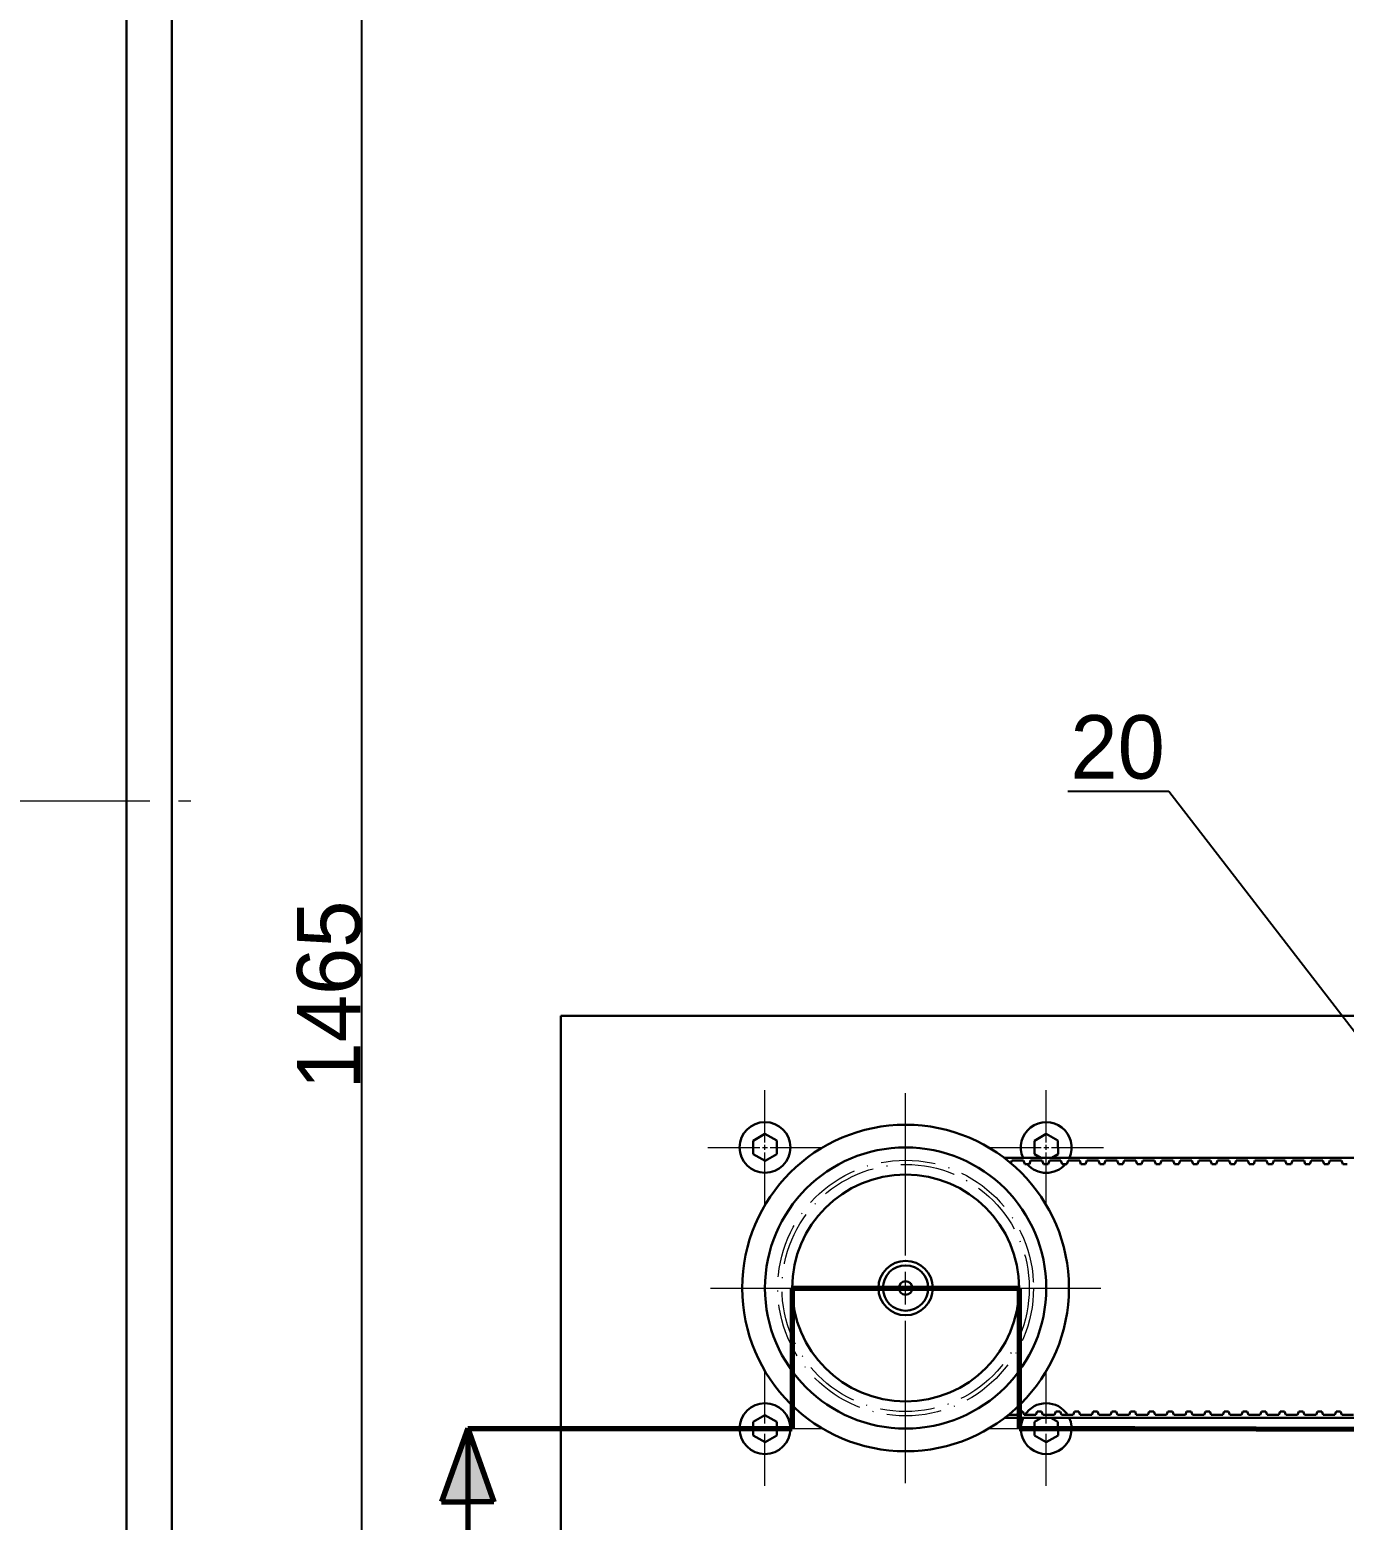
# Model space of a CAD drawing. Header units: millimetres. Extents: x 587 to 10361, y -8386 to 1488.
# Drawn here: x 7640.3 to 7785.2, y -6295.2 to -6130.9 of the extents above; entities that cross this region are included whole.
import ezdxf
from ezdxf import colors
from ezdxf.entities.mleader import LeaderData, LeaderLine
from ezdxf.math import Vec2, Vec3

# ---------------------------------------------------------------- set-up
doc = ezdxf.new("R2010")
doc.units = ezdxf.units.MM
doc.linetypes.add('ACAD_ISO10W100', pattern=[18, 12, -3, 0, -3])
doc.linetypes.add('CENTER2', pattern=[28.575, 19.05, -3.175, 3.175, -3.175])
for name, color, linetype, lineweight in [('Bgruba', 130, 'Continuous', 70), ('Gruba', 7, 'Continuous', 30), ('Symetria', 210, 'ACAD_ISO10W100', 0), ('Wymiar', 3, 'Continuous', 20)]:
    doc.layers.add(name, color=color, linetype=linetype, lineweight=lineweight)
doc.dimstyles.get("Standard").update_dxf_attribs({"dimtxt": 2, "dimasz": 1, "dimexe": 0.18, "dimexo": 0.0625, "dimgap": 0.09, "dimtad": 1, "dimzin": 0, "dimdsep": 46, "dimtxsty": 'Standard', "dimcen": 1, "dimadec": 0, "dimazin": 0, "dimtfac": 1, "dimtofl": 0, "dimtmove": 0, "dimatfit": 3, "dimfxl": 1, "dimtolj": 1, "dimtzin": 0, "dimarcsym": 0})

# ---------------------------------------------------------------- blocks, each defined once
blk = doc.blocks.new('*U405')
at = {"layer": 'Symetria', "color": 0, "linetype": 'CENTER2', "transparency": 16777216}
blk.add_line((-61.11, 0), (305.38, 0), dxfattribs=at)
blk = doc.blocks.new('*U531')
at = {"layer": 'Symetria', "color": 0, "linetype": 'CENTER2', "transparency": 16777216}
for p, q in [((0, 0.56), (0, 6.3)), ((-6.3, 0), (-0.56, 0)), ((0.56, 0), (6.3, 0)), ((0, -6.3), (0, -0.56))]:
    blk.add_line(p, q, dxfattribs=at)
at = {"layer": 'Symetria', "color": 0, "linetype": 'Continuous', "transparency": 16777216}
for p, q in [((-0.28, 0), (0.28, 0)), ((0, -0.28), (0, 0.28))]:
    blk.add_line(p, q, dxfattribs=at)
blk = doc.blocks.new('*U532')
at = {"layer": 'Symetria', "color": 0, "linetype": 'CENTER2', "transparency": 16777216}
for p, q in [((0, 0.56), (0, 6.3)), ((-6.3, 0), (-0.56, 0)), ((0.56, 0), (6.3, 0)), ((0, -6.3), (0, -0.56))]:
    blk.add_line(p, q, dxfattribs=at)
at = {"layer": 'Symetria', "color": 0, "linetype": 'Continuous', "transparency": 16777216}
for p, q in [((-0.28, 0), (0.28, 0)), ((0, -0.28), (0, 0.28))]:
    blk.add_line(p, q, dxfattribs=at)
blk = doc.blocks.new('*U533')
at = {"layer": 'Symetria', "color": 0, "linetype": 'CENTER2', "transparency": 16777216}
for p, q in [((0, 0.56), (0, 6.3)), ((-6.3, 0), (-0.56, 0)), ((0.56, 0), (6.3, 0)), ((0, -6.3), (0, -0.56))]:
    blk.add_line(p, q, dxfattribs=at)
at = {"layer": 'Symetria', "color": 0, "linetype": 'Continuous', "transparency": 16777216}
for p, q in [((-0.28, 0), (0.28, 0)), ((0, -0.28), (0, 0.28))]:
    blk.add_line(p, q, dxfattribs=at)
blk = doc.blocks.new('*U534')
at = {"layer": 'Symetria', "color": 0, "linetype": 'CENTER2', "transparency": 16777216}
for p, q in [((0, 0.56), (0, 6.3)), ((-6.3, 0), (-0.56, 0)), ((0.56, 0), (6.3, 0)), ((0, -6.3), (0, -0.56))]:
    blk.add_line(p, q, dxfattribs=at)
at = {"layer": 'Symetria', "color": 0, "linetype": 'Continuous', "transparency": 16777216}
for p, q in [((-0.28, 0), (0.28, 0)), ((0, -0.28), (0, 0.28))]:
    blk.add_line(p, q, dxfattribs=at)
blk = doc.blocks.new('*U560')
at = {"layer": 'Symetria', "color": 0, "linetype": 'CENTER2', "transparency": 16777216}
for p, q in [((0, 3.6), (0, 21.5)), ((-21.5, 0), (-3.6, 0)), ((3.6, 0), (21.5, 0)), ((0, -21.5), (0, -3.6))]:
    blk.add_line(p, q, dxfattribs=at)
at = {"layer": 'Symetria', "color": 0, "linetype": 'Continuous', "transparency": 16777216}
for p, q in [((0, -1.8), (0, 1.8)), ((-1.8, 0), (1.8, 0))]:
    blk.add_line(p, q, dxfattribs=at)
blk = doc.blocks.new('_Dot')
at = {"color": 0, "linetype": 'ByBlock', "lineweight": -2}
blk.add_line((-0.5, 0), (-1, 0), dxfattribs=at)
at = {"color": 0, "linetype": 'ByBlock', "const_width": 0.5}
blk.add_lwpolyline([(-0.25, 0, 1), (0.25, 0, 1)], format="xyb", close=True, dxfattribs=at)
blk = doc.blocks.new('*D642')
at = {"layer": 'Defpoints', "color": 0, "transparency": 16777216}
for p in [(7676.9, -5932.33), (7873.84, -5932.33), (7873.84, -6542.33)]:
    blk.add_point(p, dxfattribs=at)
at = {"layer": 'Wymiar', "color": 0, "lineweight": -2, "transparency": 16777216}
for p, q in [((7873.78, -5932.33), (7676.72, -5932.33)), ((7676.9, -6541.33), (7676.9, -5933.33)), ((7873.78, -6542.33), (7676.72, -6542.33))]:
    blk.add_line(p, q, dxfattribs=at)
at = {"layer": 'Wymiar', "color": 0, "transparency": 16777216}
for points in [[(7676.73, -5933.33), (7677.07, -5933.33), (7676.9, -5932.33)], [(7676.73, -6541.33), (7677.07, -6541.33), (7676.9, -6542.33)]]:
    blk.add_solid(points, dxfattribs=at)
at = {"layer": 'Wymiar', "color": 0, "transparency": 16777216, "insert": (7673.31, -6237.33), "char_height": 2, "attachment_point": 5, "rotation": 90}
blk.add_mtext('\\A1;{\\H3.5x;1465}', dxfattribs=at)

msp = doc.modelspace()

# ---------------------------------------------------------------- hatches: boundary and pattern name
at = {"layer": 'Bgruba'}
h = msp.add_hatch(color=256, dxfattribs=at)
h.dxf.hatch_style = 1
h.paths.add_polyline_path([(7691.467, -6293.202), (7688.939, -6286.137), (7688.581, -6286.137), (7688.581, -6293.202)])
h.paths.add_polyline_path([(7688.581, -6293.202), (7688.581, -6286.137), (7688.223, -6286.137), (7685.696, -6293.202)])
h.paths.add_polyline_path([(7688.581, -6286.137), (7688.581, -6285.137), (7688.223, -6286.137)])
h.paths.add_polyline_path([(7688.939, -6286.137), (7688.581, -6285.137), (7688.581, -6286.137)])

# ---------------------------------------------------------------- linework, layer by layer
for p, q in [((7724.344, -6269.637), (7749.344, -6269.637)), ((7724.344, -6269.637), (7724.344, -6285.137)), ((7749.344, -6269.637), (7749.344, -6285.137)), ((7688.581, -6285.137), (7685.696, -6293.202)), ((7688.581, -6285.137), (7724.344, -6285.137)), ((7688.581, -6285.137), (7688.581, -6301.267)), ((7688.581, -6285.137), (7691.467, -6293.202)), ((7749.344, -6285.137), (7762.112, -6285.137)), ((7762.112, -6285.137), (7788.844, -6285.195)), ((7685.696, -6293.202), (7688.581, -6293.202)), ((7691.467, -6293.202), (7688.581, -6293.202))]:
    msp.add_line(p, q, dxfattribs=at)
at = {"layer": 'Gruba'}
for p, q in [((7655.966, -6561.562), (7655.966, -5730.562)), ((7898.844, -6239.637), (7698.844, -6239.637)), ((7698.844, -6239.637), (7698.844, -6299.637)), ((7720.05, -6253.393), (7721.341, -6252.644)), ((7720.053, -6254.886), (7720.05, -6253.393)), ((7721.341, -6252.644), (7722.636, -6253.388)), ((7722.636, -6253.388), (7722.639, -6254.881)), ((7751.05, -6253.393), (7752.341, -6252.644)), ((7751.053, -6254.886), (7751.05, -6253.393)), ((7752.341, -6252.644), (7753.636, -6253.388)), ((7753.636, -6253.388), (7753.639, -6254.881)), ((7721.347, -6255.63), (7720.053, -6254.886)), ((7722.639, -6254.881), (7721.347, -6255.63)), ((8024.272, -6255.281), (7747.696, -6255.276)), ((7748.457, -6255.884), (7748.565, -6255.589)), ((7748.565, -6255.589), (7749.847, -6255.589)), ((7749.847, -6255.589), (7749.991, -6255.984)), ((7750.481, -6255.984), (7750.625, -6255.589)), ((7750.625, -6255.589), (7751.907, -6255.589)), ((7751.731, -6255.276), (7751.053, -6254.886)), ((7751.907, -6255.589), (7752.051, -6255.984)), ((7752.542, -6255.984), (7752.686, -6255.589)), ((7752.686, -6255.589), (7753.968, -6255.589)), ((7753.639, -6254.881), (7752.958, -6255.276)), ((7753.968, -6255.589), (7754.112, -6255.985)), ((7754.602, -6255.985), (7754.746, -6255.589)), ((7754.746, -6255.589), (7756.028, -6255.59)), ((7756.028, -6255.59), (7756.172, -6255.985)), ((7756.662, -6255.985), (7756.806, -6255.59)), ((7756.806, -6255.59), (7758.089, -6255.59)), ((7758.089, -6255.59), (7758.232, -6255.985)), ((7758.723, -6255.985), (7758.867, -6255.59)), ((7758.867, -6255.59), (7760.149, -6255.59)), ((7760.149, -6255.59), (7760.293, -6255.985)), ((7760.783, -6255.985), (7760.927, -6255.59)), ((7760.927, -6255.59), (7762.209, -6255.59)), ((7762.209, -6255.59), (7762.353, -6255.985)), ((7762.844, -6255.985), (7762.987, -6255.59)), ((7762.987, -6255.59), (7764.27, -6255.59)), ((7764.27, -6255.59), (7764.413, -6255.985)), ((7764.904, -6255.985), (7765.048, -6255.59)), ((7765.048, -6255.59), (7766.33, -6255.59)), ((7766.33, -6255.59), (7766.474, -6255.985)), ((7766.964, -6255.985), (7767.108, -6255.59)), ((7767.108, -6255.59), (7768.39, -6255.59)), ((7768.39, -6255.59), (7768.534, -6255.985)), ((7769.025, -6255.985), (7769.168, -6255.59)), ((7769.168, -6255.59), (7770.451, -6255.59)), ((7770.451, -6255.59), (7770.595, -6255.985)), ((7771.085, -6255.985), (7771.229, -6255.59)), ((7771.229, -6255.59), (7772.511, -6255.59)), ((7772.511, -6255.59), (7772.655, -6255.985)), ((7773.145, -6255.985), (7773.289, -6255.59)), ((7773.289, -6255.59), (7774.571, -6255.59)), ((7774.571, -6255.59), (7774.715, -6255.985)), ((7775.206, -6255.985), (7775.35, -6255.59)), ((7775.35, -6255.59), (7776.632, -6255.59)), ((7776.632, -6255.59), (7776.776, -6255.985)), ((7777.266, -6255.985), (7777.41, -6255.59)), ((7777.41, -6255.59), (7778.692, -6255.59)), ((7778.692, -6255.59), (7778.836, -6255.985)), ((7779.326, -6255.985), (7779.47, -6255.59)), ((7779.47, -6255.59), (7780.753, -6255.59)), ((7780.753, -6255.59), (7780.896, -6255.985)), ((7781.387, -6255.985), (7781.531, -6255.59)), ((7781.531, -6255.59), (7782.813, -6255.59)), ((7782.813, -6255.59), (7782.957, -6255.985)), ((7783.447, -6255.985), (7783.591, -6255.59)), ((7783.591, -6255.59), (7784.873, -6255.59)), ((7784.873, -6255.59), (7785.017, -6255.985)), ((7749.991, -6255.984), (7750.481, -6255.984)), ((7752.051, -6255.984), (7752.542, -6255.984)), ((7754.112, -6255.985), (7754.602, -6255.985)), ((7756.172, -6255.985), (7756.662, -6255.985)), ((7758.232, -6255.985), (7758.723, -6255.985)), ((7760.293, -6255.985), (7760.783, -6255.985)), ((7762.353, -6255.985), (7762.844, -6255.985)), ((7764.413, -6255.985), (7764.904, -6255.985)), ((7766.474, -6255.985), (7766.964, -6255.985)), ((7768.534, -6255.985), (7769.025, -6255.985)), ((7770.595, -6255.985), (7771.085, -6255.985)), ((7772.655, -6255.985), (7773.145, -6255.985)), ((7774.715, -6255.985), (7775.206, -6255.985)), ((7776.776, -6255.985), (7777.266, -6255.985)), ((7778.836, -6255.985), (7779.326, -6255.985)), ((7780.896, -6255.985), (7781.387, -6255.985)), ((7782.957, -6255.985), (7783.447, -6255.985)), ((7785.017, -6255.985), (7785.508, -6255.985)), ((7749.276, -6283.234), (7749.132, -6283.629)), ((7749.766, -6283.234), (7749.276, -6283.234)), ((7749.91, -6283.629), (7749.766, -6283.234)), ((7751.336, -6283.234), (7751.192, -6283.63)), ((7751.826, -6283.234), (7751.336, -6283.234)), ((7751.97, -6283.63), (7751.826, -6283.234)), ((7753.396, -6283.235), (7753.253, -6283.63)), ((7753.887, -6283.235), (7753.396, -6283.235)), ((7754.031, -6283.63), (7753.887, -6283.235)), ((7755.457, -6283.235), (7755.313, -6283.63)), ((7755.947, -6283.235), (7755.457, -6283.235)), ((7756.091, -6283.63), (7755.947, -6283.235)), ((7757.517, -6283.235), (7757.373, -6283.63)), ((7758.008, -6283.235), (7757.517, -6283.235)), ((7758.151, -6283.63), (7758.008, -6283.235)), ((7759.577, -6283.235), (7759.434, -6283.63)), ((7760.068, -6283.235), (7759.577, -6283.235)), ((7760.212, -6283.63), (7760.068, -6283.235)), ((7761.638, -6283.235), (7761.494, -6283.63)), ((7762.128, -6283.235), (7761.638, -6283.235)), ((7762.272, -6283.63), (7762.128, -6283.235)), ((7763.698, -6283.235), (7763.554, -6283.63)), ((7764.189, -6283.235), (7763.698, -6283.235)), ((7764.332, -6283.63), (7764.189, -6283.235)), ((7765.759, -6283.235), (7765.615, -6283.63)), ((7766.249, -6283.235), (7765.759, -6283.235)), ((7766.393, -6283.63), (7766.249, -6283.235)), ((7767.819, -6283.235), (7767.675, -6283.63)), ((7768.309, -6283.235), (7767.819, -6283.235)), ((7768.453, -6283.63), (7768.309, -6283.235)), ((7769.879, -6283.235), (7769.735, -6283.63)), ((7770.37, -6283.235), (7769.879, -6283.235)), ((7770.513, -6283.63), (7770.37, -6283.235)), ((7771.94, -6283.235), (7771.796, -6283.63)), ((7772.43, -6283.235), (7771.94, -6283.235)), ((7772.574, -6283.63), (7772.43, -6283.235)), ((7774, -6283.235), (7773.856, -6283.63)), ((7774.49, -6283.235), (7774, -6283.235)), ((7774.634, -6283.63), (7774.49, -6283.235)), ((7776.06, -6283.235), (7775.917, -6283.63)), ((7776.551, -6283.235), (7776.06, -6283.235)), ((7776.695, -6283.63), (7776.551, -6283.235)), ((7778.121, -6283.235), (7777.977, -6283.63)), ((7778.611, -6283.235), (7778.121, -6283.235)), ((7778.755, -6283.63), (7778.611, -6283.235)), ((7780.181, -6283.235), (7780.037, -6283.63)), ((7780.672, -6283.235), (7780.181, -6283.235)), ((7780.815, -6283.63), (7780.672, -6283.235)), ((7782.241, -6283.235), (7782.098, -6283.63)), ((7782.732, -6283.235), (7782.241, -6283.235)), ((7782.876, -6283.63), (7782.732, -6283.235)), ((7784.302, -6283.235), (7784.158, -6283.63)), ((7784.792, -6283.235), (7784.302, -6283.235)), ((7784.936, -6283.63), (7784.792, -6283.235)), ((7720.05, -6284.393), (7721.341, -6283.644)), ((7720.053, -6285.886), (7720.05, -6284.393)), ((7721.341, -6283.644), (7722.636, -6284.388)), ((7722.636, -6284.388), (7722.639, -6285.881)), ((7747.769, -6283.943), (8014.272, -6283.949)), ((7749.132, -6283.629), (7748.168, -6283.629)), ((7751.192, -6283.63), (7749.91, -6283.629)), ((7751.05, -6284.393), (7751.826, -6283.943)), ((7751.053, -6285.886), (7751.05, -6284.393)), ((7753.253, -6283.63), (7751.97, -6283.63)), ((7752.341, -6283.644), (7752.344, -6283.646)), ((7752.862, -6283.943), (7753.636, -6284.388)), ((7753.636, -6284.388), (7753.639, -6285.881)), ((7755.313, -6283.63), (7754.031, -6283.63)), ((7757.373, -6283.63), (7756.091, -6283.63)), ((7759.434, -6283.63), (7758.151, -6283.63)), ((7761.494, -6283.63), (7760.212, -6283.63)), ((7763.554, -6283.63), (7762.272, -6283.63)), ((7765.615, -6283.63), (7764.332, -6283.63)), ((7767.675, -6283.63), (7766.393, -6283.63)), ((7769.735, -6283.63), (7768.453, -6283.63)), ((7771.796, -6283.63), (7770.513, -6283.63)), ((7773.856, -6283.63), (7772.574, -6283.63)), ((7775.917, -6283.63), (7774.634, -6283.63)), ((7777.977, -6283.63), (7776.695, -6283.63)), ((7780.037, -6283.63), (7778.755, -6283.63)), ((7782.098, -6283.63), (7780.815, -6283.63)), ((7784.158, -6283.63), (7782.876, -6283.63)), ((7786.218, -6283.63), (7784.936, -6283.63)), ((7721.347, -6286.63), (7720.053, -6285.886)), ((7722.639, -6285.881), (7721.347, -6286.63)), ((7752.347, -6286.63), (7751.053, -6285.886)), ((7753.639, -6285.881), (7752.347, -6286.63))]:
    msp.add_line(p, q, dxfattribs=at)
msp.add_lwpolyline([(7650.966, -6566.562), (8839.966, -6566.562), (8839.966, -5725.562), (7650.966, -5725.562)], close=True, dxfattribs=at)
for centre, radius in [((7721.344, -6254.137), 2.801), ((7736.844, -6269.637), 18), ((7736.844, -6269.637), 15.5), ((7736.844, -6269.637), 12.5), ((7736.844, -6269.637), 3), ((7736.844, -6269.637), 2.5), ((7736.844, -6269.637), 0.75), ((7721.344, -6285.137), 2.801)]:
    msp.add_circle(centre, radius, dxfattribs=at)
for centre, start, end in [((7752.344, -6254.137), 336.01617, 203.98151), ((7752.344, -6254.137), 221.25605, 318.74163), ((7752.344, -6285.137), 32.55408, 147.4436), ((7752.344, -6285.137), 154.7755, 25.22218)]:
    msp.add_arc(centre, 2.801, start, end, dxfattribs=at)
at = {"layer": 'Symetria', "ltscale": 0.5}
for radius in [14.093, 13.627]:
    msp.add_circle((7736.844, -6269.637), radius, dxfattribs=at)

# ---------------------------------------------------------------- block references
at = {"layer": 'Symetria', "linetype": 'CENTER2'}
for name, p in [('*U405', (7352.693, -6215.927)), ('*U534', (7721.344, -6254.137)), ('*U560', (7736.844, -6269.637)), ('*U533', (7752.344, -6254.137)), ('*U531', (7721.344, -6285.137)), ('*U532', (7752.344, -6285.137))]:
    msp.add_blockref(name, p, dxfattribs=at)

# ---------------------------------------------------------------- dimensions: what is measured, and where the dimension line sits
at = {"layer": 'Wymiar'}
dim = msp.add_linear_dim(base=(7676.901, -5932.335), p1=(7873.844, -6542.326), p2=(7873.844, -5932.335), angle=90, text='{\\H3.5x;1465}', dimstyle='Standard', dxfattribs=at)
dim.commit()
dim.dimension.update_dxf_attribs({"geometry": '*D642', "text_midpoint": (7673.311, -6237.33)})

# ---------------------------------------------------------------- leaders
ml = msp.add_multileader_mtext('Standard', dxfattribs=at)
ml.set_content('20', color=256)
ml.set_leader_properties()
ml.set_arrow_properties(name='DOT')
ml.build(insert=Vec2(0, 0))
ml.multileader.update_dxf_attribs({"text_right_attachment_type": 6, "dogleg_length": 0.36, "arrow_head_size": 2})
ctx = ml.context
ctx.base_point, ctx.char_height, ctx.arrow_head_size, ctx.landing_gap_size, ctx.plane_origin = Vec3(7754.827, -6209.98), 7, 2, 0.09, Vec3(7869.539, -6223.795)
ctx.right_attachment, ctx.text_align_type = 6, 2
notes = []
notes.append((ctx, [(0, (1, 1, 0), (7765.867, -6214.88), (-1, 0), 0.36, [(0, [(7797.235, -6255.59)], 0, [])])]))
ctx.mtext.insert, ctx.mtext.alignment, ctx.mtext.flow_direction = Vec3(7765.417, -6206.48), 3, 5
for ctx, leaders in notes:
    for number, flags, end, landing, length, lines in leaders:
        leader = LeaderData()
        leader.index, (leader.has_last_leader_line, leader.has_dogleg_vector, leader.attachment_direction) = number, flags
        leader.last_leader_point, leader.dogleg_vector, leader.dogleg_length = Vec3(end), Vec3(landing), length
        for number, points, colour, breaks in lines:
            line = LeaderLine()
            line.index, line.vertices, line.color, line.breaks = number, Vec3.list(points), colors.encode_raw_color(colour), breaks
            leader.lines.append(line)
        ctx.leaders.append(leader)

doc.saveas('drawing.dxf')
